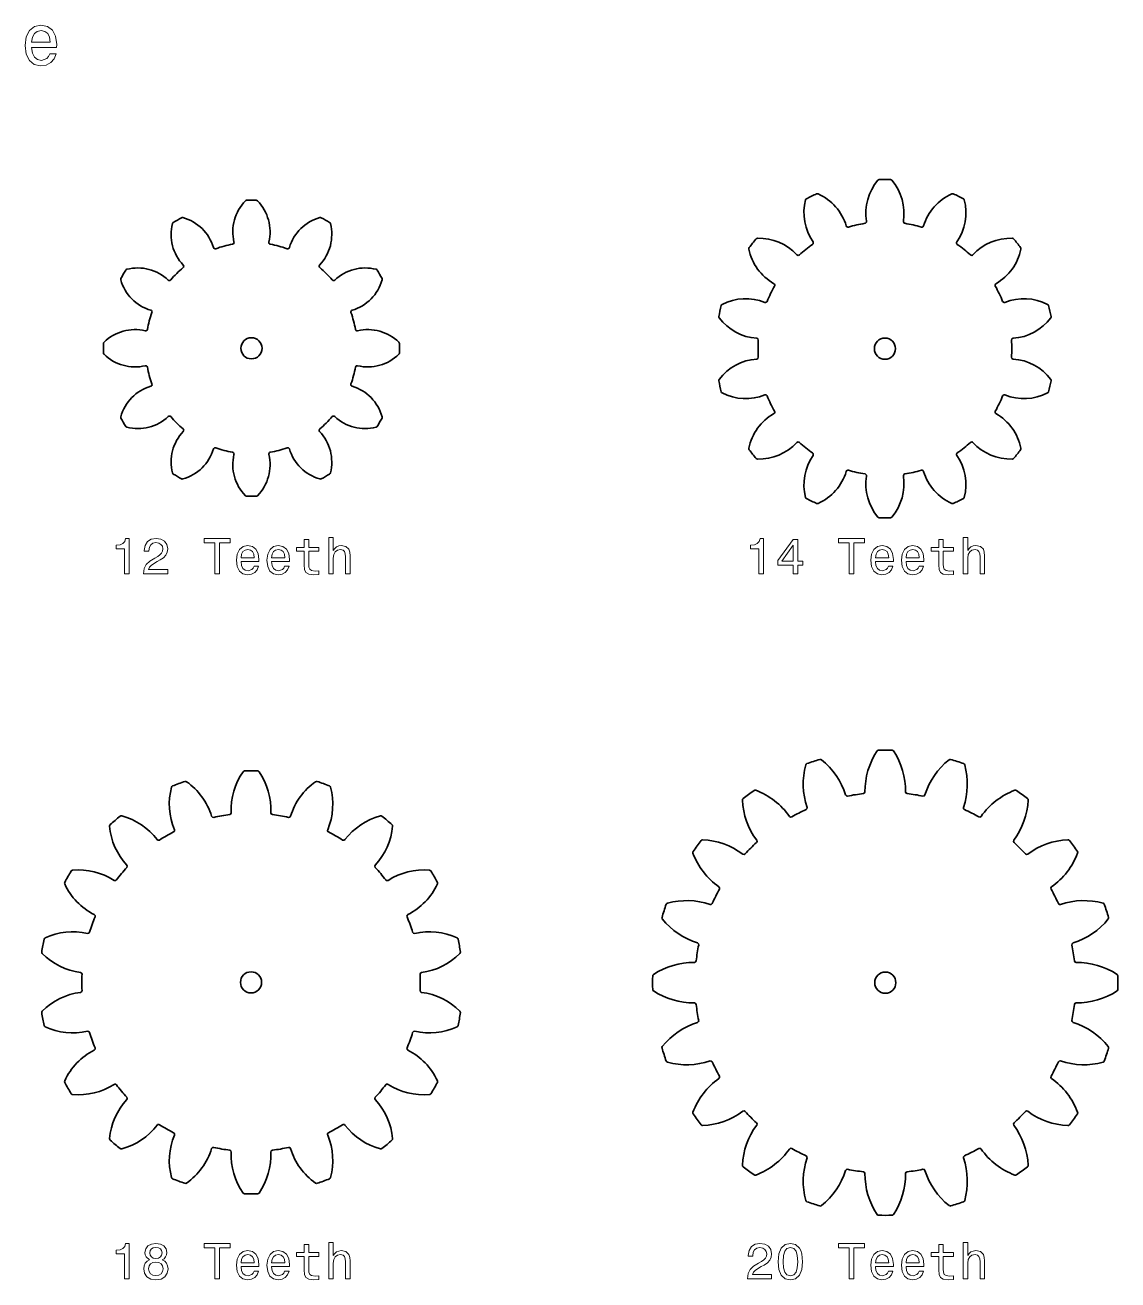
# Model space of a CAD drawing. Extents: x 19 to 524, y 31 to 391.
# Drawn here: x 214.2 to 524.2, y 31.3 to 387.2 of the extents above; entities that cross this region are included whole.
import ezdxf

# ---------------------------------------------------------------- set-up
doc = ezdxf.new("R2010")
doc.units = 0

msp = doc.modelspace()

# ---------------------------------------------------------------- linework, layer by layer
at = {"color": 7, "lineweight": 13}
for points in [[(216.039169, 380.932953), (223.14003, 380.932953), (223.160202, 381.76004), (222.837433, 384.079926), (221.949829, 385.814819), (220.53772, 386.8638), (218.661652, 387.24707), (216.825912, 386.843628), (215.413803, 385.713928), (214.506027, 383.878204), (214.183258, 381.457458), (214.485855, 378.976196), (215.393631, 377.160614), (216.785568, 376.030945), (218.60112, 375.647675), (220.174622, 375.909912), (221.465683, 376.595795), (222.413803, 377.68512), (222.958481, 379.137573), (221.20343, 379.137573), (220.840317, 378.330658), (220.315826, 377.725464), (218.823029, 377.241333), (217.673172, 377.463226), (216.80574, 378.169281), (216.240891, 379.319122), (216.039169, 380.872437)], [(216.039169, 382.425751), (216.261063, 383.817688), (216.80574, 384.846497), (217.632828, 385.471863), (218.722168, 385.693756), (219.791336, 385.471863), (220.618423, 384.846497), (221.122742, 383.817688), (221.304291, 382.425751)], [(242.361954, 231.581375), (243.673203, 231.581375), (243.673203, 241.653427), (242.693375, 241.653427), (242.434006, 240.77446), (241.915268, 240.183685), (241.122772, 239.83786), (240.027664, 239.72258), (240.027664, 238.699524), (242.361954, 238.699524)], [(247.779831, 231.581375), (254.65303, 231.581375), (254.65303, 232.820572), (249.220749, 232.820572), (249.523346, 233.497803), (250.042068, 234.059769), (251.641495, 235.082809), (252.491638, 235.515091), (253.442657, 236.134689), (254.119888, 236.855148), (254.508926, 237.705292), (254.65303, 238.670715), (254.408066, 239.881088), (253.730835, 240.832092), (252.693375, 241.437286), (251.353317, 241.653427), (249.970032, 241.408463), (248.918152, 240.731232), (248.240921, 239.650543), (248.010376, 238.22403), (248.010376, 238.022293), (249.321609, 238.022293), (249.321609, 238.137573), (249.451294, 239.117401), (249.840347, 239.83786), (250.459946, 240.29895), (251.281265, 240.457458), (252.117004, 240.31337), (252.736603, 239.953125), (253.14006, 239.391174), (253.284149, 238.68512), (253.183289, 238.022293), (252.909515, 237.460342), (252.44841, 236.970428), (251.814407, 236.538147), (250.964264, 236.077057), (249.552155, 235.183685), (248.557922, 234.232666), (247.967148, 233.079941), (247.779831, 231.624603)], [(267.981567, 231.581375), (269.30719, 231.581375), (269.30719, 240.371002), (272.33313, 240.371002), (272.33313, 241.581375), (264.941223, 241.581375), (264.941223, 240.371002), (267.981567, 240.371002)], [(275.445526, 235.082809), (280.517578, 235.082809), (280.531982, 235.673599), (280.301453, 237.330658), (279.667419, 238.569855), (278.658783, 239.319122), (277.318726, 239.592896), (276.007507, 239.304718), (274.99884, 238.497803), (274.350433, 237.186569), (274.119873, 235.457458), (274.336029, 233.68512), (274.984436, 232.38829), (275.978668, 231.581375), (277.275513, 231.307602), (278.399414, 231.494919), (279.321625, 231.984833), (279.99884, 232.762924), (280.387909, 233.8004), (279.134277, 233.8004), (278.874939, 233.22403), (278.500275, 232.791748), (277.434021, 232.445923), (276.612671, 232.604431), (275.993073, 233.108749), (275.58963, 233.930084), (275.445526, 235.039581)], [(284.119873, 235.082809), (289.191925, 235.082809), (289.206329, 235.673599), (288.9758, 237.330658), (288.341797, 238.569855), (287.33313, 239.319122), (285.993073, 239.592896), (284.681854, 239.304718), (283.673187, 238.497803), (283.02478, 237.186569), (282.79425, 235.457458), (283.010376, 233.68512), (283.658783, 232.38829), (284.653015, 231.581375), (285.94986, 231.307602), (287.073761, 231.494919), (287.995972, 231.984833), (288.673187, 232.762924), (289.062256, 233.8004), (287.808655, 233.8004), (287.549286, 233.22403), (287.174622, 232.791748), (286.108368, 232.445923), (285.287018, 232.604431), (284.667419, 233.108749), (284.263977, 233.930084), (284.119873, 235.039581)], [(293.38501, 237.979065), (293.38501, 234.102982), (293.471466, 232.84938), (293.874939, 231.984833), (294.681854, 231.480515), (296.05072, 231.307602), (297.549286, 231.379639), (297.549286, 232.474747), (296.454163, 232.38829), (295.45993, 232.503571), (294.926788, 232.8638), (294.696259, 233.468979), (294.653015, 234.319122), (294.653015, 237.979065), (297.549286, 237.979065), (297.549286, 239.059753), (294.653015, 239.059753), (294.653015, 241.322006), (293.38501, 241.322006), (293.38501, 239.059753), (291.194824, 239.059753), (291.194824, 237.979065)], [(300.35907, 231.581375), (301.627075, 231.581375), (301.627075, 236.048233), (301.756775, 237.071289), (302.174622, 237.820572), (302.823059, 238.281662), (303.687622, 238.454575), (304.379242, 238.310486), (304.811523, 237.921432), (305.027649, 237.27301), (305.099701, 236.408463), (305.099701, 231.581375), (306.367737, 231.581375), (306.367737, 236.667831), (306.310089, 237.690887), (306.05072, 238.541031), (305.200562, 239.319122), (303.874939, 239.592896), (303.15448, 239.492035), (302.534851, 239.218262), (302.016144, 238.78598), (301.627075, 238.195206), (301.627075, 241.9272), (300.35907, 241.9272)], [(422.361969, 231.581375), (423.673187, 231.581375), (423.673187, 241.653427), (422.693359, 241.653427), (422.43399, 240.77446), (421.915283, 240.183685), (421.122772, 239.83786), (420.027679, 239.72258), (420.027679, 238.699524), (422.361969, 238.699524)], [(432.088196, 231.581375), (433.38501, 231.581375), (433.38501, 234.059769), (434.811523, 234.059769), (434.811523, 235.212494), (433.38501, 235.212494), (433.38501, 241.365234), (432.073761, 241.365234), (427.693359, 235.327774), (427.693359, 234.059769), (432.088196, 234.059769)], [(428.903748, 235.212494), (432.088196, 239.693771), (432.088196, 235.212494)], [(447.981567, 231.581375), (449.30719, 231.581375), (449.30719, 240.371002), (452.33313, 240.371002), (452.33313, 241.581375), (444.941223, 241.581375), (444.941223, 240.371002), (447.981567, 240.371002)], [(455.445526, 235.082809), (460.517578, 235.082809), (460.531982, 235.673599), (460.301453, 237.330658), (459.667419, 238.569855), (458.658783, 239.319122), (457.318726, 239.592896), (456.007507, 239.304718), (454.99884, 238.497803), (454.350433, 237.186569), (454.119873, 235.457458), (454.336029, 233.68512), (454.984436, 232.38829), (455.978668, 231.581375), (457.275513, 231.307602), (458.399414, 231.494919), (459.321625, 231.984833), (459.99884, 232.762924), (460.387909, 233.8004), (459.134277, 233.8004), (458.874939, 233.22403), (458.500275, 232.791748), (457.434021, 232.445923), (456.612671, 232.604431), (455.993073, 233.108749), (455.58963, 233.930084), (455.445526, 235.039581)], [(464.119873, 235.082809), (469.191925, 235.082809), (469.206329, 235.673599), (468.9758, 237.330658), (468.341797, 238.569855), (467.33313, 239.319122), (465.993073, 239.592896), (464.681854, 239.304718), (463.673187, 238.497803), (463.02478, 237.186569), (462.79425, 235.457458), (463.010376, 233.68512), (463.658783, 232.38829), (464.653015, 231.581375), (465.94986, 231.307602), (467.073761, 231.494919), (467.995972, 231.984833), (468.673187, 232.762924), (469.062256, 233.8004), (467.808655, 233.8004), (467.549286, 233.22403), (467.174622, 232.791748), (466.108368, 232.445923), (465.287018, 232.604431), (464.667419, 233.108749), (464.263977, 233.930084), (464.119873, 235.039581)], [(473.38501, 237.979065), (473.38501, 234.102982), (473.471466, 232.84938), (473.874939, 231.984833), (474.681854, 231.480515), (476.05072, 231.307602), (477.549286, 231.379639), (477.549286, 232.474747), (476.454163, 232.38829), (475.45993, 232.503571), (474.926788, 232.8638), (474.696259, 233.468979), (474.653015, 234.319122), (474.653015, 237.979065), (477.549286, 237.979065), (477.549286, 239.059753), (474.653015, 239.059753), (474.653015, 241.322006), (473.38501, 241.322006), (473.38501, 239.059753), (471.194824, 239.059753), (471.194824, 237.979065)], [(480.35907, 231.581375), (481.627075, 231.581375), (481.627075, 236.048233), (481.756775, 237.071289), (482.174622, 237.820572), (482.823059, 238.281662), (483.687622, 238.454575), (484.379242, 238.310486), (484.811523, 237.921432), (485.027649, 237.27301), (485.099701, 236.408463), (485.099701, 231.581375), (486.367737, 231.581375), (486.367737, 236.667831), (486.310089, 237.690887), (486.05072, 238.541031), (485.200562, 239.319122), (483.874939, 239.592896), (483.15448, 239.492035), (482.534851, 239.218262), (482.016144, 238.78598), (481.627075, 238.195206), (481.627075, 241.9272), (480.35907, 241.9272)], [(275.445526, 236.149094), (275.604034, 237.143341), (275.993073, 237.878204), (276.583862, 238.32489), (277.361969, 238.483398), (278.125641, 238.32489), (278.716431, 237.878204), (279.07666, 237.143341), (279.206329, 236.149094)], [(284.119873, 236.149094), (284.278381, 237.143341), (284.667419, 237.878204), (285.258209, 238.32489), (286.036316, 238.483398), (286.799988, 238.32489), (287.390778, 237.878204), (287.751007, 237.143341), (287.880676, 236.149094)], [(455.445526, 236.149094), (455.604034, 237.143341), (455.993073, 237.878204), (456.583862, 238.32489), (457.361969, 238.483398), (458.125641, 238.32489), (458.716431, 237.878204), (459.07666, 237.143341), (459.206329, 236.149094)], [(464.119873, 236.149094), (464.278381, 237.143341), (464.667419, 237.878204), (465.258209, 238.32489), (466.036316, 238.483398), (466.799988, 238.32489), (467.390778, 237.878204), (467.751007, 237.143341), (467.880676, 236.149094)], [(242.361954, 31.58139), (243.673203, 31.58139), (243.673203, 41.653435), (242.693375, 41.653435), (242.434006, 40.774475), (241.915268, 40.183697), (241.122772, 39.837875), (240.027664, 39.722603), (240.027664, 38.699547), (242.361954, 38.699547)], [(249.508926, 36.97044), (248.774063, 36.566982), (248.269745, 36.00502), (247.952744, 35.298969), (247.851868, 34.448826), (248.082428, 33.166405), (248.745239, 32.172169), (249.825943, 31.538162), (251.29567, 31.293205), (252.751007, 31.538162), (253.831696, 32.172169), (254.494522, 33.166405), (254.739487, 34.448826), (254.624207, 35.298969), (254.321609, 36.00502), (253.802887, 36.566982), (253.082428, 36.97044), (253.658783, 37.316261), (254.062241, 37.791763), (254.307205, 38.368134), (254.393661, 39.074184), (254.163116, 40.09724), (253.557922, 40.918564), (252.578094, 41.451706), (251.29567, 41.653435), (249.99884, 41.451706), (249.019012, 40.918564), (248.399429, 40.09724), (248.183289, 39.074184), (248.255325, 38.368134), (248.50029, 37.791763)], [(249.552155, 38.958912), (249.667435, 39.592918), (250.01326, 40.082832), (250.560806, 40.385426), (251.29567, 40.500698), (252.016144, 40.385426), (252.56369, 40.082832), (252.909515, 39.592918), (253.039185, 38.958912), (252.909515, 38.310497), (252.56369, 37.806175), (252.016144, 37.474762), (251.29567, 37.373898), (250.560806, 37.48917), (250.01326, 37.806175), (249.667435, 38.310497)], [(267.981567, 31.58139), (269.30719, 31.58139), (269.30719, 40.371017), (272.33313, 40.371017), (272.33313, 41.58139), (264.941223, 41.58139), (264.941223, 40.371017), (267.981567, 40.371017)], [(275.445526, 35.082832), (280.517578, 35.082832), (280.531982, 35.673611), (280.301453, 37.330669), (279.667419, 38.569862), (278.658783, 39.319141), (277.318726, 39.592918), (276.007507, 39.304733), (274.99884, 38.497818), (274.350433, 37.186577), (274.119873, 35.45747), (274.336029, 33.685135), (274.984436, 32.388306), (275.978668, 31.58139), (277.275513, 31.307615), (278.399414, 31.494936), (279.321625, 31.984848), (279.99884, 32.762947), (280.387909, 33.800411), (279.134277, 33.800411), (278.874939, 33.224041), (278.500275, 32.791763), (277.434021, 32.445942), (276.612671, 32.604446), (275.993073, 33.108768), (275.58963, 33.930092), (275.445526, 35.039604)], [(284.119873, 35.082832), (289.191925, 35.082832), (289.206329, 35.673611), (288.9758, 37.330669), (288.341797, 38.569862), (287.33313, 39.319141), (285.993073, 39.592918), (284.681854, 39.304733), (283.673187, 38.497818), (283.02478, 37.186577), (282.79425, 35.45747), (283.010376, 33.685135), (283.658783, 32.388306), (284.653015, 31.58139), (285.94986, 31.307615), (287.073761, 31.494936), (287.995972, 31.984848), (288.673187, 32.762947), (289.062256, 33.800411), (287.808655, 33.800411), (287.549286, 33.224041), (287.174622, 32.791763), (286.108368, 32.445942), (285.287018, 32.604446), (284.667419, 33.108768), (284.263977, 33.930092), (284.119873, 35.039604)], [(293.38501, 37.979084), (293.38501, 34.103004), (293.471466, 32.849403), (293.874939, 31.984848), (294.681854, 31.480526), (296.05072, 31.307615), (297.549286, 31.379662), (297.549286, 32.474762), (296.454163, 32.388306), (295.45993, 32.503582), (294.926788, 32.863811), (294.696259, 33.468998), (294.653015, 34.319141), (294.653015, 37.979084), (297.549286, 37.979084), (297.549286, 39.059776), (294.653015, 39.059776), (294.653015, 41.322025), (293.38501, 41.322025), (293.38501, 39.059776), (291.194824, 39.059776), (291.194824, 37.979084)], [(300.35907, 31.58139), (301.627075, 31.58139), (301.627075, 36.048248), (301.756775, 37.071304), (302.174622, 37.820583), (302.823059, 38.281677), (303.687622, 38.45459), (304.379242, 38.310497), (304.811523, 37.921448), (305.027649, 37.273033), (305.099701, 36.408478), (305.099701, 31.58139), (306.367737, 31.58139), (306.367737, 36.667847), (306.310089, 37.690899), (306.05072, 38.541046), (305.200562, 39.319141), (303.874939, 39.592918), (303.15448, 39.492054), (302.534851, 39.218277), (302.016144, 38.786003), (301.627075, 38.195225), (301.627075, 41.927212), (300.35907, 41.927212)], [(419.105469, 31.58139), (425.978668, 31.58139), (425.978668, 32.820583), (420.546387, 32.820583), (420.848999, 33.497818), (421.367737, 34.059776), (422.967133, 35.082832), (423.817291, 35.515106), (424.768311, 36.134705), (425.445526, 36.855164), (425.834595, 37.705311), (425.978668, 38.670727), (425.733704, 39.881104), (425.056488, 40.832111), (424.019012, 41.437298), (422.678955, 41.653435), (421.295685, 41.408478), (420.243805, 40.731247), (419.566559, 39.650555), (419.336029, 38.224041), (419.336029, 38.022312), (420.647247, 38.022312), (420.647247, 38.137585), (420.776947, 39.117413), (421.165985, 39.837875), (421.785583, 40.298969), (422.606903, 40.45747), (423.442657, 40.313377), (424.062256, 39.953148), (424.465698, 39.39119), (424.609802, 38.685135), (424.508942, 38.022312), (424.235168, 37.460354), (423.774048, 36.97044), (423.140045, 36.538162), (422.289917, 36.077068), (420.877808, 35.183697), (419.883575, 34.232689), (419.292786, 33.079948), (419.105469, 31.624619)], [(427.823059, 36.466118), (428.039185, 34.203869), (428.716431, 32.590034), (429.797119, 31.610209), (431.295685, 31.293205), (432.779816, 31.610209), (433.860504, 32.590034), (434.523346, 34.203869), (434.753876, 36.466118), (434.523346, 38.713955), (434.249573, 39.607327), (433.860504, 40.342197), (432.779816, 41.322025), (431.295685, 41.653435), (429.797119, 41.322025), (428.716431, 40.327789), (428.039185, 38.713955)], [(429.206329, 36.466118), (429.321625, 38.209633), (429.681854, 39.463234), (430.330261, 40.198105), (431.295685, 40.45747), (432.246674, 40.198105), (432.895111, 39.463234), (433.255341, 38.209633), (433.370605, 36.466118), (433.255341, 34.708191), (432.895111, 33.45459), (432.246674, 32.719719), (431.295685, 32.474762), (430.330261, 32.719719), (429.681854, 33.45459), (429.321625, 34.708191)], [(447.981567, 31.58139), (449.30719, 31.58139), (449.30719, 40.371017), (452.33313, 40.371017), (452.33313, 41.58139), (444.941223, 41.58139), (444.941223, 40.371017), (447.981567, 40.371017)], [(455.445526, 35.082832), (460.517578, 35.082832), (460.531982, 35.673611), (460.301453, 37.330669), (459.667419, 38.569862), (458.658783, 39.319141), (457.318726, 39.592918), (456.007507, 39.304733), (454.99884, 38.497818), (454.350433, 37.186577), (454.119873, 35.45747), (454.336029, 33.685135), (454.984436, 32.388306), (455.978668, 31.58139), (457.275513, 31.307615), (458.399414, 31.494936), (459.321625, 31.984848), (459.99884, 32.762947), (460.387909, 33.800411), (459.134277, 33.800411), (458.874939, 33.224041), (458.500275, 32.791763), (457.434021, 32.445942), (456.612671, 32.604446), (455.993073, 33.108768), (455.58963, 33.930092), (455.445526, 35.039604)], [(464.119873, 35.082832), (469.191925, 35.082832), (469.206329, 35.673611), (468.9758, 37.330669), (468.341797, 38.569862), (467.33313, 39.319141), (465.993073, 39.592918), (464.681854, 39.304733), (463.673187, 38.497818), (463.02478, 37.186577), (462.79425, 35.45747), (463.010376, 33.685135), (463.658783, 32.388306), (464.653015, 31.58139), (465.94986, 31.307615), (467.073761, 31.494936), (467.995972, 31.984848), (468.673187, 32.762947), (469.062256, 33.800411), (467.808655, 33.800411), (467.549286, 33.224041), (467.174622, 32.791763), (466.108368, 32.445942), (465.287018, 32.604446), (464.667419, 33.108768), (464.263977, 33.930092), (464.119873, 35.039604)], [(473.38501, 37.979084), (473.38501, 34.103004), (473.471466, 32.849403), (473.874939, 31.984848), (474.681854, 31.480526), (476.05072, 31.307615), (477.549286, 31.379662), (477.549286, 32.474762), (476.454163, 32.388306), (475.45993, 32.503582), (474.926788, 32.863811), (474.696259, 33.468998), (474.653015, 34.319141), (474.653015, 37.979084), (477.549286, 37.979084), (477.549286, 39.059776), (474.653015, 39.059776), (474.653015, 41.322025), (473.38501, 41.322025), (473.38501, 39.059776), (471.194824, 39.059776), (471.194824, 37.979084)], [(480.35907, 31.58139), (481.627075, 31.58139), (481.627075, 36.048248), (481.756775, 37.071304), (482.174622, 37.820583), (482.823059, 38.281677), (483.687622, 38.45459), (484.379242, 38.310497), (484.811523, 37.921448), (485.027649, 37.273033), (485.099701, 36.408478), (485.099701, 31.58139), (486.367737, 31.58139), (486.367737, 36.667847), (486.310089, 37.690899), (486.05072, 38.541046), (485.200562, 39.319141), (483.874939, 39.592918), (483.15448, 39.492054), (482.534851, 39.218277), (482.016144, 38.786003), (481.627075, 38.195225), (481.627075, 41.927212), (480.35907, 41.927212)], [(249.235153, 34.477646), (249.364838, 35.241333), (249.782715, 35.817703), (250.431122, 36.192341), (251.29567, 36.322025), (252.145813, 36.192341), (252.794235, 35.817703), (253.212097, 35.241333), (253.356201, 34.477646), (253.212097, 33.656319), (252.794235, 33.03672), (252.145813, 32.633263), (251.29567, 32.503582), (250.431122, 32.633263), (249.782715, 33.03672), (249.364838, 33.656319)], [(275.445526, 36.149113), (275.604034, 37.143349), (275.993073, 37.87822), (276.583862, 38.324905), (277.361969, 38.483406), (278.125641, 38.324905), (278.716431, 37.87822), (279.07666, 37.143349), (279.206329, 36.149113)], [(284.119873, 36.149113), (284.278381, 37.143349), (284.667419, 37.87822), (285.258209, 38.324905), (286.036316, 38.483406), (286.799988, 38.324905), (287.390778, 37.87822), (287.751007, 37.143349), (287.880676, 36.149113)], [(455.445526, 36.149113), (455.604034, 37.143349), (455.993073, 37.87822), (456.583862, 38.324905), (457.361969, 38.483406), (458.125641, 38.324905), (458.716431, 37.87822), (459.07666, 37.143349), (459.206329, 36.149113)], [(464.119873, 36.149113), (464.278381, 37.143349), (464.667419, 37.87822), (465.258209, 38.324905), (466.036316, 38.483406), (466.799988, 38.324905), (467.390778, 37.87822), (467.751007, 37.143349), (467.880676, 36.149113)]]:
    msp.add_lwpolyline(points, close=True, dxfattribs=at)
at = {"color": 7, "lineweight": 35}
for centre in [(278.400177, 295.571716), (458.118988, 295.462341), (278.292542, 115.695564), (458.221008, 115.605415)]:
    msp.add_circle(centre, 3, dxfattribs=at)
for centre, radius, start, end in [((467.380219, 333.827454), 14.664846, 139.982022, 188.788358), ((456.532196, 342.935822), 0.5, 91.914395, 139.982022), ((458.118988, 295.462341), 48, 88.085603, 91.914395), ((459.70578, 342.935822), 0.5, 40.017983, 88.085603), ((448.857758, 333.827454), 14.664846, 351.211643, 40.017983), ((458.118988, 295.462341), 48, 113.799892, 117.628685), ((438.950684, 338.922974), 0.5, 65.732272, 113.799892), ((433.128906, 326.009796), 14.664846, 16.925931, 65.732272), ((483.10907, 326.009796), 14.664846, 114.267733, 163.074072), ((477.287292, 338.922974), 0.5, 66.200113, 114.267733), ((458.118988, 295.462341), 48, 62.37132, 66.200113), ((285.722107, 328.598755), 12.612725, 135.758903, 193.297308), ((277.044403, 337.049561), 0.5, 91.872123, 135.758903), ((278.400177, 295.571716), 42, 88.127875, 91.872123), ((279.755951, 337.049561), 0.5, 44.241092, 88.127875), ((271.078247, 328.598755), 12.612725, 346.702693, 44.241092), ((449.817078, 334.046387), 14.664846, 165.696305, 214.502641), ((436.09137, 337.54599), 0.5, 117.628685, 165.696305), ((466.420898, 334.046387), 14.664846, 325.497361, 14.303697), ((480.146606, 337.54599), 0.5, 14.303697, 62.37132), ((256.487122, 330.814697), 0.5, 121.872131, 165.75891), ((278.400177, 295.571716), 42, 118.127876, 121.872131), ((258.835388, 332.170471), 0.5, 74.24109, 118.127876), ((255.545685, 320.513031), 12.612725, 16.702693, 74.24109), ((301.254669, 320.513031), 12.612725, 105.758909, 163.29731), ((297.964966, 332.170471), 0.5, 61.872129, 105.758909), ((278.400177, 295.571716), 42, 58.127874, 61.872129), ((300.313232, 330.814697), 0.5, 14.241091, 58.127874), ((452.393433, 331.510468), 0.5, 279.024952, 8.788357), ((463.844543, 331.510468), 0.5, 171.211642, 260.97505), ((268.227631, 327.834961), 12.612725, 165.75891, 223.297302), ((288.572723, 327.834961), 12.612725, 316.702693, 14.241091), ((447.636841, 330.424805), 0.5, 196.925928, 286.689333), ((458.118988, 295.462341), 36, 99.02495, 106.689331), ((458.118988, 295.462341), 36, 73.310667, 80.975048), ((468.601135, 330.424805), 0.5, 253.310669, 343.074069), ((268.105164, 324.281677), 0.5, 196.70269, 289.727148), ((278.400177, 295.571716), 30, 100.272853, 109.727153), ((272.960938, 325.582794), 0.5, 280.272848, 13.297307), ((283.839417, 325.582794), 0.5, 166.702692, 259.727147), ((278.400177, 295.571716), 30, 70.272852, 79.727152), ((288.69519, 324.281677), 0.5, 250.272847, 343.297307), ((420.013367, 323.820984), 0.5, 143.342967, 191.410591), ((458.118988, 295.462341), 48, 139.514182, 143.342967), ((421.992065, 326.302185), 0.5, 91.446555, 139.514182), ((422.34967, 312.141846), 14.664846, 42.640215, 91.446555), ((458.118988, 295.462341), 36, 124.739239, 132.403613), ((437.319733, 325.45636), 0.5, 304.739238, 34.502639), ((478.918243, 325.45636), 0.5, 145.497359, 235.260761), ((458.118988, 295.462341), 36, 47.596382, 55.260762), ((493.888306, 312.141846), 14.664846, 88.553444, 137.35979), ((494.245911, 326.302185), 0.5, 40.485823, 88.553444), ((458.118988, 295.462341), 48, 36.657034, 40.485823), ((496.224609, 323.820984), 0.5, 348.589411, 36.657034), ((433.898254, 326.623322), 14.664846, 191.410591, 240.216923), ((433.505249, 322.414398), 0.5, 222.64021, 312.403618), ((482.732727, 322.414398), 0.5, 227.596387, 317.359785), ((482.339722, 326.623322), 14.664846, 299.783072, 348.589411), ((278.400177, 295.571716), 42, 148.12787, 151.872125), ((243.157196, 317.484772), 0.5, 104.24109, 148.12787), ((246.136948, 305.744263), 12.612725, 46.702692, 104.24109), ((278.400177, 295.571716), 30, 130.272854, 139.727147), ((258.684113, 318.842438), 0.5, 310.272849, 43.297307), ((298.116241, 318.842438), 0.5, 136.702698, 229.727146), ((278.400177, 295.571716), 30, 40.272848, 49.727151), ((310.663391, 305.744263), 12.612725, 75.758908, 133.297302), ((313.643158, 317.484772), 0.5, 31.872125, 75.758908), ((278.400177, 295.571716), 42, 28.127873, 31.872125), ((241.801422, 315.136505), 0.5, 151.872125, 195.758908), ((253.458862, 318.426208), 12.612725, 195.758908, 253.297309), ((255.129456, 315.287781), 0.5, 226.702698, 319.727152), ((301.670898, 315.287781), 0.5, 220.272853, 313.297308), ((303.341492, 318.426208), 12.612725, 286.702692, 344.241092), ((314.998932, 315.136505), 0.5, 344.241092, 28.127873), ((426.365601, 313.461578), 0.5, 330.453524, 60.216928), ((489.872375, 313.461578), 0.5, 119.783077, 209.546478), ((458.118988, 295.462341), 36, 150.453522, 158.117909), ((458.118988, 295.462341), 36, 21.882096, 29.546476), ((249.690201, 305.86673), 0.5, 340.27285, 73.297308), ((307.110168, 305.86673), 0.5, 106.702691, 199.727152), ((458.118988, 295.462341), 48, 165.228464, 169.05725), ((412.188843, 307.573212), 0.5, 117.160844, 165.228464), ((418.654968, 294.970337), 14.664846, 68.354505, 117.160844), ((424.248718, 309.065826), 0.5, 248.3545, 338.117904), ((491.989258, 309.065826), 0.5, 201.882091, 291.645495), ((497.583008, 294.970337), 14.664846, 62.839161, 111.6455), ((504.049133, 307.573212), 0.5, 14.771537, 62.839161), ((458.118988, 295.462341), 48, 10.942747, 14.771537), ((278.400177, 295.571716), 30, 160.272848, 169.727155), ((278.400177, 295.571716), 30, 10.27285, 19.72715), ((411.482666, 304.479187), 0.5, 169.05725, 217.124874), ((422.776611, 313.028412), 14.664846, 217.124874, 265.931213), ((493.461365, 313.028412), 14.664846, 274.068789, 322.875125), ((504.75531, 304.479187), 0.5, 322.875125, 10.942747), ((245.373123, 288.249786), 12.612725, 76.702697, 134.241098), ((248.389099, 301.010956), 0.5, 256.702692, 349.72715), ((308.411255, 301.010956), 0.5, 190.272845, 283.297303), ((311.427246, 288.249786), 12.612725, 45.758907, 103.297308), ((278.400177, 295.571716), 42, 178.127877, 181.872123), ((236.922333, 296.92749), 0.5, 134.241098, 178.127877), ((319.878021, 296.92749), 0.5, 1.872126, 45.758907), ((278.400177, 295.571716), 42, 358.127874, 1.872126), ((421.700592, 297.901794), 0.5, 356.16781, 85.931211), ((458.118988, 295.462341), 36, 176.167804, 183.832196), ((494.537384, 297.901794), 0.5, 94.068787, 183.832196), ((458.118988, 295.462341), 36, 356.16781, 3.83219), ((236.922333, 294.215942), 0.5, 181.872123, 225.758902), ((245.373123, 302.893646), 12.612725, 225.758902, 283.297303), ((311.427246, 302.893646), 12.612725, 256.702692, 314.241093), ((319.878021, 294.215942), 0.5, 314.241093, 358.127874), ((422.776611, 277.896271), 14.664846, 94.068787, 142.875126), ((421.700592, 293.022888), 0.5, 274.068789, 3.83219), ((494.537384, 293.022888), 0.5, 176.167804, 265.931213), ((493.461365, 277.896271), 14.664846, 37.124875, 85.931211), ((248.389099, 290.132477), 0.5, 10.27285, 103.297308), ((278.400177, 295.571716), 30, 190.272845, 199.727152), ((278.400177, 295.571716), 30, 340.27285, 349.72715), ((308.411255, 290.132477), 0.5, 76.702697, 169.727155), ((253.458862, 272.717224), 12.612725, 106.702691, 164.241092), ((249.690201, 285.276703), 0.5, 286.702692, 19.72715), ((307.110168, 285.276703), 0.5, 160.272848, 253.297309), ((303.341492, 272.717224), 12.612725, 15.758908, 73.297308), ((411.482666, 286.445496), 0.5, 142.875126, 190.94275), ((458.118988, 295.462341), 48, 190.94275, 194.771536), ((458.118988, 295.462341), 48, 345.228463, 349.057253), ((504.75531, 286.445496), 0.5, 349.057253, 37.124875), ((412.188843, 283.351471), 0.5, 194.771536, 242.839156), ((418.654968, 295.954346), 14.664846, 242.839156, 291.645495), ((424.248718, 281.858856), 0.5, 21.882096, 111.6455), ((458.118988, 295.462341), 36, 201.882091, 209.546478), ((458.118988, 295.462341), 36, 330.453524, 338.117904), ((491.989258, 281.858856), 0.5, 68.354505, 158.117909), ((497.583008, 295.954346), 14.664846, 248.3545, 297.160839), ((504.049133, 283.351471), 0.5, 297.160839, 345.228463), ((426.365601, 277.463104), 0.5, 299.783072, 29.546476), ((489.872375, 277.463104), 0.5, 150.453522, 240.216923), ((241.801422, 276.006927), 0.5, 164.241092, 208.127875), ((278.400177, 295.571716), 42, 208.127875, 211.87213), ((246.136948, 285.39917), 12.612725, 255.75891, 313.297308), ((255.129456, 275.855652), 0.5, 40.272848, 133.297302), ((278.400177, 295.571716), 30, 220.272853, 229.727146), ((278.400177, 295.571716), 30, 310.272849, 319.727152), ((301.670898, 275.855652), 0.5, 46.702692, 139.727147), ((310.663391, 285.39917), 12.612725, 226.702698, 284.241092), ((278.400177, 295.571716), 42, 328.127875, 331.872127), ((314.998932, 276.006927), 0.5, 331.872127, 15.758908), ((433.898254, 264.301361), 14.664846, 119.783077, 168.589409), ((482.339722, 264.301361), 14.664846, 11.410589, 60.216928), ((243.157196, 273.658661), 0.5, 211.87213, 255.75891), ((268.227631, 263.308472), 12.612725, 136.702698, 194.24109), ((258.684113, 272.300995), 0.5, 316.702693, 49.727151), ((298.116241, 272.300995), 0.5, 130.272854, 223.297302), ((288.572723, 263.308472), 12.612725, 345.758909, 43.297307), ((313.643158, 273.658661), 0.5, 284.241092, 328.127875), ((255.545685, 270.630402), 12.612725, 285.75891, 343.297307), ((268.105164, 266.861755), 0.5, 70.272852, 163.29731), ((278.400177, 295.571716), 30, 250.272847, 259.727147), ((278.400177, 295.571716), 30, 280.272848, 289.727148), ((288.69519, 266.861755), 0.5, 16.702693, 109.727153), ((301.254669, 270.630402), 12.612725, 196.70269, 254.241091), ((420.013367, 267.103699), 0.5, 168.589409, 216.657033), ((422.34967, 278.782837), 14.664846, 268.553445, 317.359785), ((433.505249, 268.510284), 0.5, 47.596382, 137.35979), ((458.118988, 295.462341), 36, 227.596387, 235.260761), ((458.118988, 295.462341), 36, 304.739238, 312.403618), ((482.732727, 268.510284), 0.5, 42.640215, 132.403613), ((493.888306, 278.782837), 14.664846, 222.64021, 271.446556), ((496.224609, 267.103699), 0.5, 323.342966, 11.410589), ((272.960938, 265.560638), 0.5, 346.702693, 79.727152), ((285.722107, 262.544678), 12.612725, 166.702692, 224.241097), ((271.078247, 262.544678), 12.612725, 315.758908, 13.297307), ((283.839417, 265.560638), 0.5, 100.272853, 193.297308), ((458.118988, 295.462341), 48, 216.657033, 220.485818), ((421.992065, 264.622498), 0.5, 220.485818, 268.553445), ((449.817078, 256.878296), 14.664846, 145.497359, 194.303695), ((437.319733, 265.468323), 0.5, 325.497361, 55.260762), ((478.918243, 265.468323), 0.5, 124.739239, 214.502641), ((466.420898, 256.878296), 14.664846, 345.696303, 34.502639), ((494.245911, 264.622498), 0.5, 271.446556, 319.514177), ((458.118988, 295.462341), 48, 319.514177, 323.342966), ((256.487122, 260.328735), 0.5, 194.24109, 238.127869), ((278.400177, 295.571716), 42, 238.127869, 241.872124), ((278.400177, 295.571716), 42, 298.127871, 301.872126), ((300.313232, 260.328735), 0.5, 301.872126, 345.758909), ((433.128906, 264.914886), 14.664846, 294.267728, 343.074069), ((447.636841, 260.499878), 0.5, 73.310667, 163.074072), ((458.118988, 295.462341), 36, 253.310669, 260.97505), ((452.393433, 259.414215), 0.5, 351.211643, 80.975048), ((463.844543, 259.414215), 0.5, 99.02495, 188.788358), ((458.118988, 295.462341), 36, 279.024952, 286.689333), ((468.601135, 260.499878), 0.5, 16.925931, 106.689331), ((483.10907, 264.914886), 14.664846, 196.925928, 245.732267), ((258.835388, 258.972961), 0.5, 241.872124, 285.75891), ((297.964966, 258.972961), 0.5, 254.241091, 298.127871), ((467.380219, 257.097229), 14.664846, 171.211642, 220.017978), ((448.857758, 257.097229), 14.664846, 319.982017, 8.788357), ((277.044403, 254.093872), 0.5, 224.241097, 268.127877), ((278.400177, 295.571716), 42, 268.127877, 271.872125), ((279.755951, 254.093872), 0.5, 271.872125, 315.758908), ((436.09137, 253.378693), 0.5, 194.303695, 242.371315), ((458.118988, 295.462341), 48, 242.371315, 246.200108), ((458.118988, 295.462341), 48, 293.799887, 297.62868), ((480.146606, 253.378693), 0.5, 297.62868, 345.696303), ((438.950684, 252.001724), 0.5, 246.200108, 294.267728), ((477.287292, 252.001724), 0.5, 245.732267, 293.799887), ((456.532196, 247.988861), 0.5, 220.017978, 268.085605), ((458.118988, 295.462341), 48, 268.085605, 271.914397), ((459.70578, 247.988861), 0.5, 271.914397, 319.982017), ((456.293091, 181.077026), 0.5, 91.68667, 146.75451), ((458.221008, 115.605415), 66, 88.313328, 91.68667), ((460.148926, 181.077026), 0.5, 33.245488, 88.313328), ((458.221008, 115.605415), 66, 106.313329, 109.68667), ((439.822723, 178.468384), 0.5, 51.245485, 106.313329), ((427.101959, 162.621185), 20.821209, 17.487028, 51.245485), ((473.28833, 169.936401), 20.821209, 146.75451, 180.51297), ((443.153687, 169.936401), 20.821209, 359.487028, 33.245488), ((489.340057, 162.621185), 20.821209, 128.754516, 162.512972), ((476.619293, 178.468384), 0.5, 73.686669, 128.754516), ((458.221008, 115.605415), 66, 70.313328, 73.686669), ((291.425903, 164.70993), 18.769088, 145.083245, 182.681117), ((276.445526, 175.166885), 0.5, 91.778871, 145.083245), ((278.292542, 115.695564), 60, 88.221128, 91.778871), ((280.139557, 175.166885), 0.5, 34.916757, 88.221128), ((265.15918, 164.70993), 18.769088, 357.31888, 34.916757), ((455.761688, 171.933304), 20.821209, 164.754517, 198.512977), ((436.155609, 177.276871), 0.5, 109.68667, 164.754517), ((460.680328, 171.933304), 20.821209, 341.487028, 15.245486), ((480.286407, 177.276871), 0.5, 15.245486, 70.313328), ((273.869965, 166.245865), 18.769088, 165.083241, 202.681127), ((256.216522, 170.948608), 0.5, 111.778873, 165.083241), ((278.292542, 115.695564), 60, 108.22113, 111.778873), ((259.687775, 172.212036), 0.5, 54.916756, 108.22113), ((249.187317, 157.262115), 18.769088, 17.31888, 54.916756), ((307.397766, 157.262115), 18.769088, 125.083249, 162.681118), ((296.897308, 172.212036), 0.5, 71.778875, 125.083249), ((278.292542, 115.695564), 60, 68.221125, 71.778875), ((282.715118, 166.245865), 18.769088, 337.31888, 14.916757), ((300.368561, 170.948608), 0.5, 14.916757, 68.221125), ((418.17804, 167.43988), 0.5, 127.686671, 182.754515), ((438.475769, 168.416443), 20.821209, 182.754515, 216.512971), ((458.221008, 115.605415), 66, 124.313322, 127.686671), ((421.297455, 169.706268), 0.5, 69.245489, 124.313322), ((414.096344, 150.703751), 20.821209, 35.487026, 69.245489), ((447.437805, 169.028), 0.5, 197.487028, 281.411679), ((458.221008, 115.605415), 54, 96.588321, 101.411678), ((451.967957, 169.745514), 0.5, 276.588323, 0.512972), ((464.47406, 169.745514), 0.5, 179.48703, 263.411679), ((458.221008, 115.605415), 54, 78.588321, 83.411677), ((469.004211, 169.028), 0.5, 258.588322, 342.512972), ((502.345673, 150.703751), 20.821209, 110.754516, 144.512979), ((477.966248, 168.416443), 20.821209, 323.487028, 357.245487), ((495.144562, 169.706268), 0.5, 55.686672, 110.754516), ((458.221008, 115.605415), 66, 52.313327, 55.686672), ((498.263977, 167.43988), 0.5, 357.245487, 52.313327), ((272.177917, 163.808563), 0.5, 277.242839, 2.68112), ((284.407166, 163.808563), 0.5, 177.318883, 262.757162), ((458.221008, 115.605415), 54, 114.588322, 119.411678), ((435.543793, 165.163406), 0.5, 294.588323, 18.512972), ((480.898224, 165.163406), 0.5, 161.487023, 245.411678), ((458.221008, 115.605415), 54, 60.58832, 65.411677), ((238.650223, 160.06601), 0.5, 131.778869, 185.08324), ((278.292542, 115.695564), 60, 128.221133, 131.778869), ((241.480011, 162.440475), 0.5, 74.916759, 128.221133), ((236.725983, 144.800781), 18.769088, 37.318876, 74.916759), ((267.582794, 162.998322), 0.5, 197.318882, 282.757158), ((278.292542, 115.695564), 48, 97.242838, 102.757163), ((278.292542, 115.695564), 48, 77.242842, 82.757161), ((289.002289, 162.998322), 0.5, 257.242837, 342.68112), ((319.8591, 144.800781), 18.769088, 105.083246, 142.681122), ((315.105072, 162.440475), 0.5, 51.778872, 105.083246), ((278.292542, 115.695564), 60, 48.221129, 51.778872), ((317.934875, 160.06601), 0.5, 354.916757, 48.221129), ((431.457092, 163.081116), 0.5, 215.487021, 299.41168), ((484.984924, 163.081116), 0.5, 240.588322, 324.512974), ((256.847443, 161.684708), 18.769088, 185.08324, 222.681123), ((278.292542, 115.695564), 48, 117.242834, 122.757159), ((256.091034, 158.815674), 0.5, 297.242835, 22.68112), ((300.494049, 158.815674), 0.5, 157.318873, 242.757166), ((278.292542, 115.695564), 48, 57.242839, 62.757165), ((299.73764, 161.684708), 18.769088, 317.318879, 354.916757), ((252.050186, 156.482681), 0.5, 217.318878, 302.757161), ((304.534912, 156.482681), 0.5, 237.242841, 322.681124), ((458.221008, 115.605415), 66, 142.31333, 145.686678), ((406.386536, 155.648376), 0.5, 87.24549, 142.31333), ((405.409973, 135.350647), 20.821209, 53.487027, 87.24549), ((458.221008, 115.605415), 54, 132.588329, 137.411672), ((421.339447, 155.730225), 0.5, 312.588324, 36.512972), ((495.10257, 155.730225), 0.5, 143.487029, 227.411671), ((458.221008, 115.605415), 54, 42.588323, 47.411676), ((511.032043, 135.350647), 20.821209, 92.754515, 126.512971), ((510.055481, 155.648376), 0.5, 37.686672, 92.754515), ((458.221008, 115.605415), 66, 34.313327, 37.686672), ((404.120148, 152.528961), 0.5, 145.686678, 200.754508), ((423.122681, 159.730072), 20.821209, 200.754508, 234.512978), ((418.096191, 152.486969), 0.5, 233.487029, 317.411677), ((498.345825, 152.486969), 0.5, 222.588328, 306.512973), ((493.319336, 159.730072), 20.821209, 305.487027, 339.245487), ((512.321838, 152.528961), 0.5, 339.245487, 34.313327), ((278.292542, 115.695564), 60, 148.221129, 151.778879), ((227.712372, 147.030792), 0.5, 94.916755, 148.221129), ((229.278183, 128.828918), 18.769088, 57.318879, 94.916755), ((278.292542, 115.695564), 48, 137.242843, 142.757155), ((242.682007, 148.621857), 0.5, 317.242838, 42.681121), ((313.903076, 148.621857), 0.5, 137.318877, 222.757157), ((278.292542, 115.695564), 48, 37.242839, 42.757162), ((327.306915, 128.828918), 18.769088, 85.083243, 122.681126), ((328.872711, 147.030792), 0.5, 31.778872, 85.083243), ((278.292542, 115.695564), 60, 28.221128, 31.778872), ((225.865356, 143.831665), 0.5, 151.778879, 205.083236), ((242.411545, 151.576569), 18.769088, 205.083236, 242.681119), ((239.68277, 145.047501), 0.5, 237.318874, 322.757161), ((316.902313, 145.047501), 0.5, 217.242845, 302.681121), ((314.173553, 151.576569), 18.769088, 297.318883, 334.916757), ((330.719727, 143.831665), 0.5, 334.916757, 28.221128), ((410.7453, 142.369354), 0.5, 330.588321, 54.512973), ((505.696716, 142.369354), 0.5, 125.487022, 209.411677), ((401.893127, 118.064743), 20.821209, 71.487027, 105.24549), ((458.221008, 115.605415), 54, 150.588323, 155.411679), ((458.221008, 115.605415), 54, 24.588322, 29.411679), ((514.548889, 118.064743), 20.821209, 74.754515, 108.512971), ((458.221008, 115.605415), 66, 160.313323, 163.686672), ((396.549561, 137.670807), 0.5, 105.24549, 160.313323), ((408.663025, 138.282623), 0.5, 251.487029, 335.411678), ((507.778992, 138.282623), 0.5, 204.588321, 288.512973), ((519.892456, 137.670807), 0.5, 19.686671, 74.754515), ((458.221008, 115.605415), 66, 16.313328, 19.686671), ((278.292542, 115.695564), 48, 157.242839, 162.757165), ((233.568146, 134.456635), 0.5, 337.242839, 62.681117), ((323.016937, 134.456635), 0.5, 117.318881, 202.757161), ((278.292542, 115.695564), 48, 17.242838, 22.757161), ((395.358032, 134.003708), 0.5, 163.686672, 218.754516), ((411.205231, 146.724472), 20.821209, 218.754516, 252.512972), ((505.236786, 146.724472), 20.821209, 287.48703, 321.245486), ((521.083984, 134.003708), 0.5, 321.245486, 16.313328), ((220.045441, 127.841599), 0.5, 114.916758, 168.221125), ((227.742233, 111.272987), 18.769088, 77.318882, 114.916758), ((231.972275, 130.072037), 0.5, 257.318877, 342.757162), ((324.612793, 130.072037), 0.5, 197.242835, 282.681118), ((328.842834, 111.272987), 18.769088, 65.083247, 102.681123), ((336.539642, 127.841599), 0.5, 11.778872, 65.083247), ((278.292542, 115.695564), 60, 168.221125, 171.778875), ((278.292542, 115.695564), 60, 8.221127, 11.778872), ((458.221008, 115.605415), 54, 168.588316, 173.411673), ((404.798431, 126.388626), 0.5, 348.588322, 72.51297), ((511.643585, 126.388626), 0.5, 107.487028, 191.411684), ((458.221008, 115.605415), 54, 6.588322, 11.411678), ((219.403992, 124.203705), 0.5, 171.778875, 225.083246), ((232.303406, 137.140656), 18.769088, 225.083246, 262.681122), ((324.281677, 137.140656), 18.769088, 277.31888, 314.916759), ((337.181091, 124.203705), 0.5, 314.916759, 8.221127), ((403.890015, 100.538101), 20.821209, 89.487028, 123.245491), ((404.080933, 121.858459), 0.5, 269.48703, 353.411678), ((512.361084, 121.858459), 0.5, 186.588327, 270.512972), ((512.552002, 100.538101), 20.821209, 56.754511, 90.51297), ((229.848694, 118.028557), 0.5, 357.242839, 82.68112), ((278.292542, 115.695564), 48, 177.242835, 182.757165), ((326.736389, 118.028557), 0.5, 97.318878, 182.757165), ((278.292542, 115.695564), 48, 357.242839, 2.757161), ((458.221008, 115.605415), 66, 178.313331, 181.686669), ((392.74939, 117.533325), 0.5, 123.245491, 178.313331), ((523.692627, 117.533325), 0.5, 1.686672, 56.754511), ((458.221008, 115.605415), 66, 358.313328, 1.686672), ((232.303406, 94.250473), 18.769088, 97.318878, 134.916754), ((229.848694, 113.362572), 0.5, 277.31888, 2.757161), ((326.736389, 113.362572), 0.5, 177.242835, 262.681122), ((324.281677, 94.250473), 18.769088, 45.083241, 82.68112), ((392.74939, 113.677505), 0.5, 181.686669, 236.754509), ((403.890015, 130.672729), 20.821209, 236.754509, 270.512972), ((512.552002, 130.672729), 20.821209, 269.48703, 303.245489), ((523.692627, 113.677505), 0.5, 303.245489, 358.313328), ((219.403992, 107.187424), 0.5, 134.916754, 188.221125), ((278.292542, 115.695564), 60, 188.221125, 191.778875), ((278.292542, 115.695564), 60, 348.221128, 351.778873), ((337.181091, 107.187424), 0.5, 351.778873, 45.083241), ((404.080933, 109.352371), 0.5, 6.588322, 90.51297), ((458.221008, 115.605415), 54, 186.588327, 191.411684), ((458.221008, 115.605415), 54, 348.588322, 353.411678), ((512.361084, 109.352371), 0.5, 89.487028, 173.411673), ((220.045441, 103.54953), 0.5, 191.778875, 245.083242), ((336.539642, 103.54953), 0.5, 294.916753, 348.221128), ((411.205231, 84.486351), 20.821209, 107.487028, 141.245484), ((404.798431, 104.822205), 0.5, 287.48703, 11.411678), ((511.643585, 104.822205), 0.5, 168.588316, 252.512972), ((505.236786, 84.486351), 20.821209, 38.754514, 72.51297), ((227.742233, 120.118141), 18.769088, 245.083242, 282.681118), ((231.972275, 101.319084), 0.5, 17.242838, 102.681123), ((278.292542, 115.695564), 48, 197.242835, 202.757161), ((278.292542, 115.695564), 48, 337.242839, 342.757162), ((324.612793, 101.319084), 0.5, 77.318882, 162.757165), ((328.842834, 120.118141), 18.769088, 257.318877, 294.916753), ((242.411545, 79.81456), 18.769088, 117.318881, 154.916764), ((233.568146, 96.934494), 0.5, 297.318883, 22.757161), ((323.016937, 96.934494), 0.5, 157.242839, 242.681119), ((314.173553, 79.81456), 18.769088, 25.083243, 62.681117), ((395.358032, 97.207123), 0.5, 141.245484, 196.313328), ((458.221008, 115.605415), 66, 196.313328, 199.686677), ((458.221008, 115.605415), 66, 340.313329, 343.686672), ((521.083984, 97.207123), 0.5, 343.686672, 38.754514), ((396.549561, 93.540024), 0.5, 199.686677, 254.75451), ((401.893127, 113.146088), 20.821209, 254.75451, 288.512973), ((408.663025, 92.928215), 0.5, 24.588322, 108.512971), ((458.221008, 115.605415), 54, 204.588321, 209.411677), ((458.221008, 115.605415), 54, 330.588321, 335.411678), ((507.778992, 92.928215), 0.5, 71.487027, 155.411679), ((514.548889, 113.146088), 20.821209, 251.487029, 285.245485), ((519.892456, 93.540024), 0.5, 285.245485, 340.313329), ((410.7453, 88.841484), 0.5, 305.487027, 29.411679), ((505.696716, 88.841484), 0.5, 150.588323, 234.512978), ((225.865356, 87.559464), 0.5, 154.916764, 208.221121), ((278.292542, 115.695564), 60, 208.221121, 211.778871), ((229.278183, 102.56221), 18.769088, 265.083245, 302.681121), ((239.68277, 86.343628), 0.5, 37.242839, 122.681126), ((278.292542, 115.695564), 48, 217.242845, 222.757157), ((278.292542, 115.695564), 48, 317.242838, 322.757161), ((316.902313, 86.343628), 0.5, 57.318879, 142.757155), ((327.306915, 102.56221), 18.769088, 237.318874, 274.916757), ((278.292542, 115.695564), 60, 328.221128, 331.778872), ((330.719727, 87.559464), 0.5, 331.778872, 25.083243), ((423.122681, 71.480759), 20.821209, 125.487022, 159.245492), ((493.319336, 71.480759), 20.821209, 20.754513, 54.512973), ((227.712372, 84.360344), 0.5, 211.778871, 265.083245), ((256.847443, 69.706421), 18.769088, 137.318877, 174.91676), ((242.682007, 82.769272), 0.5, 317.318879, 42.757162), ((313.903076, 82.769272), 0.5, 137.242843, 222.681123), ((299.73764, 69.706421), 18.769088, 5.083243, 42.681121), ((328.872711, 84.360344), 0.5, 274.916757, 328.221128), ((404.120148, 78.68187), 0.5, 159.245492, 214.313322), ((458.221008, 115.605415), 66, 214.313322, 217.68667), ((405.409973, 95.860184), 20.821209, 272.75451, 306.512973), ((418.096191, 78.723854), 0.5, 42.588323, 126.512971), ((458.221008, 115.605415), 54, 222.588328, 227.411671), ((458.221008, 115.605415), 54, 312.588324, 317.411677), ((498.345825, 78.723854), 0.5, 53.487027, 137.411672), ((511.032043, 95.860184), 20.821209, 233.487029, 267.245485), ((458.221008, 115.605415), 66, 322.313328, 325.686673), ((512.321838, 78.68187), 0.5, 325.686673, 20.754513), ((236.725983, 86.590347), 18.769088, 285.083241, 322.681124), ((252.050186, 74.908447), 0.5, 57.242839, 142.681122), ((278.292542, 115.695564), 48, 237.242841, 242.757166), ((278.292542, 115.695564), 48, 297.242835, 302.757161), ((304.534912, 74.908447), 0.5, 37.318876, 122.757159), ((319.8591, 86.590347), 18.769088, 217.318878, 254.916754), ((406.386536, 75.562454), 0.5, 217.68667, 272.75451), ((438.475769, 62.794384), 20.821209, 143.487029, 177.245485), ((421.339447, 75.480606), 0.5, 323.487028, 47.411676), ((495.10257, 75.480606), 0.5, 132.588329, 216.512971), ((477.966248, 62.794384), 20.821209, 2.754513, 36.512972), ((510.055481, 75.562454), 0.5, 267.245485, 322.313328), ((238.650223, 71.325119), 0.5, 174.91676, 228.221131), ((273.869965, 65.145264), 18.769088, 157.318873, 194.916759), ((256.091034, 72.575455), 0.5, 337.31888, 62.757165), ((300.494049, 72.575455), 0.5, 117.242834, 202.681127), ((282.715118, 65.145264), 18.769088, 345.083243, 22.68112), ((317.934875, 71.325119), 0.5, 311.778871, 5.083243), ((278.292542, 115.695564), 60, 228.221131, 231.778867), ((241.480011, 68.950653), 0.5, 231.778867, 285.083241), ((249.187317, 74.129005), 18.769088, 305.083244, 342.68112), ((267.582794, 68.392799), 0.5, 77.242842, 162.681118), ((278.292542, 115.695564), 48, 257.242837, 262.757162), ((272.177917, 67.582558), 0.5, 357.31888, 82.757161), ((284.407166, 67.582558), 0.5, 97.242838, 182.681117), ((278.292542, 115.695564), 48, 277.242839, 282.757158), ((289.002289, 68.392799), 0.5, 17.31888, 102.757163), ((307.397766, 74.129005), 18.769088, 197.318882, 234.916751), ((315.105072, 68.950653), 0.5, 254.916754, 308.221128), ((278.292542, 115.695564), 60, 308.221128, 311.778871), ((414.096344, 80.50708), 20.821209, 290.754511, 324.512974), ((431.457092, 68.129715), 0.5, 60.58832, 144.512979), ((458.221008, 115.605415), 54, 240.588322, 245.411678), ((458.221008, 115.605415), 54, 294.588323, 299.41168), ((484.984924, 68.129715), 0.5, 35.487026, 119.411678), ((502.345673, 80.50708), 20.821209, 215.487021, 249.245484), ((291.425903, 66.681198), 18.769088, 177.318883, 214.916755), ((265.15918, 66.681198), 18.769088, 325.083243, 2.68112), ((455.761688, 59.277527), 20.821209, 161.487023, 195.245483), ((435.543793, 66.047424), 0.5, 341.487028, 65.411677), ((480.898224, 66.047424), 0.5, 114.588322, 198.512977), ((460.680328, 59.277527), 20.821209, 344.754514, 18.512972), ((418.17804, 63.770958), 0.5, 177.245485, 232.313329), ((458.221008, 115.605415), 66, 232.313329, 235.686678), ((421.297455, 61.504566), 0.5, 235.686678, 290.754511), ((427.101959, 68.589645), 20.821209, 308.754515, 342.512972), ((447.437805, 62.182835), 0.5, 78.588321, 162.512972), ((458.221008, 115.605415), 54, 258.588322, 263.411679), ((451.967957, 61.465324), 0.5, 359.487028, 83.411677), ((473.28833, 61.274437), 20.821209, 179.48703, 213.24549), ((443.153687, 61.274437), 20.821209, 326.754512, 0.512972), ((464.47406, 61.465324), 0.5, 96.588321, 180.51297), ((458.221008, 115.605415), 54, 276.588323, 281.411679), ((469.004211, 62.182835), 0.5, 17.487028, 101.411678), ((489.340057, 68.589645), 20.821209, 197.487028, 231.245484), ((495.144562, 61.504566), 0.5, 249.245484, 304.313328), ((458.221008, 115.605415), 66, 304.313328, 307.686673), ((498.263977, 63.770958), 0.5, 307.686673, 2.754513), ((256.216522, 60.442513), 0.5, 194.916759, 248.221127), ((278.292542, 115.695564), 60, 248.221127, 251.77887), ((259.687775, 59.179085), 0.5, 251.77887, 305.083244), ((296.897308, 59.179085), 0.5, 234.916751, 288.221125), ((278.292542, 115.695564), 60, 288.221125, 291.778875), ((300.368561, 60.442513), 0.5, 291.778875, 345.083243), ((276.445526, 56.224239), 0.5, 214.916755, 268.221129), ((278.292542, 115.695564), 60, 268.221129, 271.778872), ((280.139557, 56.224239), 0.5, 271.778872, 325.083243), ((436.155609, 53.93396), 0.5, 195.245483, 250.31333), ((458.221008, 115.605415), 66, 250.31333, 253.686671), ((458.221008, 115.605415), 66, 286.313331, 289.686672), ((480.286407, 53.93396), 0.5, 289.686672, 344.754514), ((439.822723, 52.742447), 0.5, 253.686671, 308.754515), ((456.293091, 50.133797), 0.5, 213.24549, 268.31333), ((460.148926, 50.133797), 0.5, 271.686672, 326.754512), ((476.619293, 52.742447), 0.5, 231.245484, 286.313331), ((458.221008, 115.605415), 66, 268.31333, 271.686672)]:
    msp.add_arc(centre, radius, start, end, dxfattribs=at)

doc.saveas('drawing.dxf')
